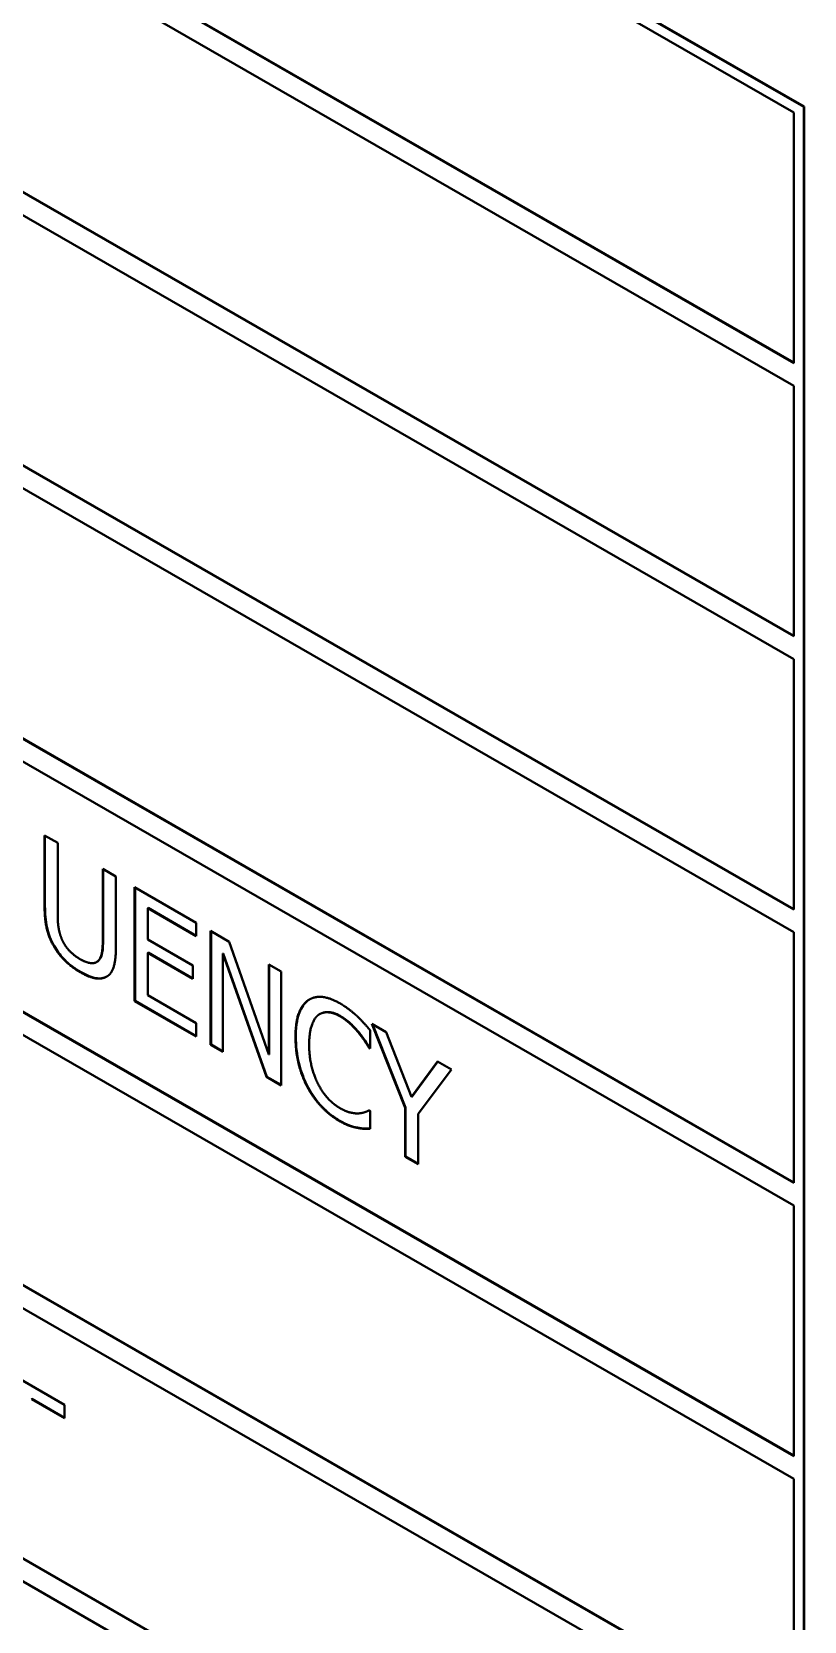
# Model space of a CAD drawing. Header units: millimetres. Extents: x 0 to 4756, y 0 to 3364.
# Drawn here: x 3937.95 to 3944.88, y 2676.1 to 2690.37 of the extents above; entities that cross this region are included whole.
import ezdxf

# ---------------------------------------------------------------- set-up
doc = ezdxf.new("R2010")
doc.units = ezdxf.units.MM
doc.header["$LTSCALE"] = 4
doc.layers.add('가시적인 것(ISO)', color=3, linetype='Continuous', lineweight=40)
doc.layers.add('가시적인 좁은 것(ISO)', color=3, linetype='Continuous', lineweight=35)

msp = doc.modelspace()

# ---------------------------------------------------------------- linework, layer by layer
at = {"layer": '가시적인 것(ISO)'}
for p, q in [((3928.9653, 2698.8532), (3944.8752, 2689.6913)), ((3928.9688, 2698.8553), (3944.8787, 2689.6934)), ((3929.0537, 2698.7001), (3944.7868, 2689.64)), ((3944.7868, 2687.3918), (3929.0537, 2696.4519)), ((3929.0572, 2696.4539), (3944.7868, 2687.3959)), ((3929.0537, 2696.2475), (3944.7868, 2687.1874)), ((3944.7868, 2684.9391), (3929.0537, 2693.9993)), ((3929.0572, 2694.0013), (3944.7868, 2684.9432)), ((3929.0537, 2693.7949), (3944.7868, 2684.7348)), ((3944.7868, 2682.4865), (3929.0537, 2691.5466)), ((3929.0572, 2691.5486), (3944.7868, 2682.4906)), ((3929.0537, 2691.3422), (3944.7868, 2682.2821)), ((3944.7868, 2689.64), (3944.7868, 2687.3918)), ((3944.8787, 2689.6934), (3944.8752, 2689.6913)), ((3944.8752, 2689.6913), (3944.8752, 2670.0702)), ((3944.8787, 2689.6934), (3944.8787, 2670.0722)), ((3944.7868, 2680.0339), (3929.0537, 2689.094)), ((3929.0572, 2689.096), (3944.7868, 2680.0379)), ((3929.0537, 2688.8896), (3944.7868, 2679.8295)), ((3944.7868, 2687.1874), (3944.7868, 2684.9391)), ((3944.7868, 2677.5812), (3929.0537, 2686.6413)), ((3929.0572, 2686.6434), (3944.7868, 2677.5853)), ((3929.0537, 2686.4369), (3944.7868, 2677.3768)), ((3944.7868, 2684.7348), (3944.7868, 2682.4865)), ((3944.7868, 2675.1286), (3929.0537, 2684.1887)), ((3929.0572, 2684.1907), (3944.7868, 2675.1327)), ((3929.0537, 2683.9843), (3944.7868, 2674.9242)), ((3938.0635, 2682.5146), (3938.0635, 2683.1523)), ((3938.0635, 2683.1523), (3938.181, 2683.0847)), ((3938.0671, 2682.5167), (3938.0671, 2683.1503)), ((3938.181, 2683.0847), (3938.181, 2682.447)), ((3938.5857, 2682.2106), (3938.5857, 2682.8516)), ((3938.5857, 2682.8516), (3938.7032, 2682.784)), ((3938.5892, 2682.2127), (3938.5892, 2682.8496)), ((3938.7032, 2682.784), (3938.7032, 2682.1463)), ((3938.8715, 2681.6651), (3938.8715, 2682.687)), ((3938.8715, 2682.687), (3939.4245, 2682.3686)), ((3938.875, 2681.6671), (3938.875, 2682.685)), ((3938.9925, 2682.5005), (3938.989, 2682.4985)), ((3939.4245, 2682.2477), (3938.989, 2682.4985)), ((3938.989, 2682.4985), (3938.989, 2682.2186)), ((3939.4245, 2682.2518), (3938.9925, 2682.5005)), ((3939.4245, 2682.3686), (3939.4245, 2682.2477)), ((3938.989, 2682.2186), (3939.3951, 2681.9847)), ((3939.5534, 2681.2724), (3939.5534, 2682.2944)), ((3939.5534, 2682.2944), (3939.7203, 2682.1982)), ((3939.5569, 2681.2745), (3939.5569, 2682.2923)), ((3939.7203, 2682.1982), (3940.0763, 2681.1841)), ((3944.7868, 2682.2821), (3944.7868, 2680.0339)), ((3938.9925, 2682.0997), (3938.989, 2682.0976)), ((3939.3951, 2681.8638), (3938.989, 2682.0976)), ((3938.989, 2682.0976), (3938.989, 2681.7184)), ((3939.3951, 2681.8678), (3938.9925, 2682.0997)), ((3939.6665, 2682.0925), (3939.663, 2682.0905)), ((3940.0541, 2680.9841), (3939.663, 2682.0905)), ((3939.663, 2682.0905), (3939.663, 2681.2093)), ((3940.0576, 2680.9861), (3939.6665, 2682.0925)), ((3938.5334, 2682.0166), (3938.5298, 2682.0145)), ((3939.3951, 2681.9847), (3939.3951, 2681.8638)), ((3940.0763, 2681.1841), (3940.0763, 2681.9932)), ((3940.0763, 2681.9932), (3940.1859, 2681.9301)), ((3940.0798, 2681.1862), (3940.0798, 2681.9912)), ((3940.1859, 2681.9301), (3940.1859, 2680.9082)), ((3944.7868, 2672.6759), (3929.0537, 2681.736)), ((3929.0572, 2681.7381), (3944.7868, 2672.68)), ((3938.875, 2681.6671), (3938.8715, 2681.6651)), ((3939.4245, 2681.3467), (3938.8715, 2681.6651)), ((3939.4245, 2681.3507), (3938.875, 2681.6671)), ((3938.989, 2681.7184), (3939.4245, 2681.4676)), ((3929.0537, 2681.5317), (3944.7868, 2672.4716)), ((3939.4245, 2681.4676), (3939.4245, 2681.3467)), ((3940.535, 2681.5495), (3940.5314, 2681.5474)), ((3941.2975, 2680.7061), (3940.9988, 2681.462)), ((3940.9988, 2681.462), (3941.1292, 2681.3869)), ((3941.3011, 2680.7082), (3941.0044, 2681.4587)), ((3940.9852, 2681.4019), (3940.9852, 2681.2379)), ((3941.1292, 2681.3869), (3941.357, 2680.8061)), ((3939.5569, 2681.2745), (3939.5534, 2681.2724)), ((3939.663, 2681.2093), (3939.5534, 2681.2724)), ((3939.663, 2681.2134), (3939.5569, 2681.2745)), ((3940.0798, 2681.1862), (3940.0763, 2681.1841)), ((3940.9794, 2681.2453), (3940.9759, 2681.2433)), ((3940.9852, 2681.2379), (3940.9759, 2681.2433)), ((3940.9852, 2681.242), (3940.9794, 2681.2453)), ((3941.357, 2680.8061), (3941.589, 2681.1221)), ((3941.3605, 2680.8081), (3941.5905, 2681.1213)), ((3941.7137, 2681.0503), (3941.415, 2680.6526)), ((3941.589, 2681.1221), (3941.7137, 2681.0503)), ((3940.0576, 2680.9861), (3940.0541, 2680.9841)), ((3940.1859, 2680.9082), (3940.0541, 2680.9841)), ((3940.1859, 2680.9123), (3940.0576, 2680.9861)), ((3941.3605, 2680.8081), (3941.357, 2680.8061)), ((3940.9766, 2680.6847), (3940.9763, 2680.6845)), ((3940.9766, 2680.6847), (3940.9852, 2680.6798)), ((3940.9852, 2680.6798), (3940.9852, 2680.5174)), ((3941.3011, 2680.7082), (3941.2975, 2680.7061)), ((3941.2975, 2680.268), (3941.2975, 2680.7061)), ((3941.3011, 2680.2701), (3941.3011, 2680.7082)), ((3941.415, 2680.6526), (3941.415, 2680.2004)), ((3940.8713, 2680.5292), (3940.8678, 2680.5271)), ((3941.3011, 2680.2701), (3941.2975, 2680.268)), ((3941.415, 2680.2004), (3941.2975, 2680.268)), ((3941.415, 2680.2045), (3941.3011, 2680.2701)), ((3944.7868, 2679.8295), (3944.7868, 2677.5812)), ((3937.5321, 2678.4509), (3938.2426, 2678.0417)), ((3937.9496, 2678.0936), (3937.9461, 2678.0916)), ((3938.2426, 2677.9208), (3937.9461, 2678.0916)), ((3938.2426, 2677.9249), (3937.9496, 2678.0936)), ((3938.2426, 2678.0417), (3938.2426, 2677.9208)), ((3944.7868, 2677.3768), (3944.7868, 2675.1286))]:
    msp.add_line(p, q, dxfattribs=at)
for points, degree in [([(3938.1481, 2682.1546), (3938.1015, 2682.2344), (3938.0635, 2682.4053), (3938.0635, 2682.5146)], 2), ([(3938.181, 2682.447), (3938.181, 2682.3758), (3938.1968, 2682.2706), (3938.219, 2682.2189)], 2), ([(3938.219, 2682.2189), (3938.2426, 2682.1639), (3938.3243, 2682.0746), (3938.383, 2682.0408)], 2), ([(3938.5477, 2682.0296), (3938.5699, 2682.0557), (3938.5857, 2682.1419), (3938.5857, 2682.2106)], 2), ([(3938.383, 2681.9249), (3938.3049, 2681.9698), (3938.1889, 2682.0839), (3938.1481, 2682.1546)], 2), ([(3938.383, 2682.0408), (3938.4381, 2682.0091), (3938.5241, 2682.0018), (3938.5477, 2682.0296)], 2), ([(3938.5334, 2682.0166), (3938.54, 2682.0204), (3938.546, 2682.0254), (3938.5513, 2682.0316)], 3), ([(3938.7032, 2682.1463), (3938.7032, 2682.0395), (3938.6659, 2681.9085), (3938.6186, 2681.8836)], 2), ([(3938.6186, 2681.8836), (3938.5764, 2681.8599), (3938.4646, 2681.8778), (3938.383, 2681.9249)], 2), ([(3938.6241, 2681.8867), (3938.6235, 2681.8863), (3938.6228, 2681.886), (3938.6222, 2681.8856)], 3), ([(3940.3148, 2681.3441), (3940.3148, 2681.4725), (3940.3714, 2681.6303), (3940.4251, 2681.6698)], 2), ([(3940.4251, 2681.6698), (3940.4781, 2681.708), (3940.6228, 2681.6967), (3940.7123, 2681.6452)], 2), ([(3940.4286, 2681.6718), (3940.433, 2681.675), (3940.4375, 2681.6779), (3940.4421, 2681.6806)], 3), ([(3940.7123, 2681.6452), (3940.7567, 2681.6196), (3940.8348, 2681.5597), (3940.8678, 2681.5292)], 2), ([(3940.5161, 2681.5371), (3940.4788, 2681.5064), (3940.4373, 2681.3721), (3940.4373, 2681.2736)], 2), ([(3940.7116, 2681.5297), (3940.655, 2681.5622), (3940.554, 2681.5666), (3940.5161, 2681.5371)], 2), ([(3940.8763, 2681.3859), (3940.8427, 2681.4268), (3940.7632, 2681.5), (3940.7116, 2681.5297)], 2), ([(3940.8678, 2681.5292), (3940.8964, 2681.5019), (3940.9559, 2681.437), (3940.9852, 2681.4019)], 2), ([(3940.4258, 2680.886), (3940.3728, 2680.9827), (3940.3148, 2681.2149), (3940.3148, 2681.3441)], 2), ([(3940.9759, 2681.2433), (3940.9602, 2681.2689), (3940.9114, 2681.3434), (3940.8763, 2681.3859)], 2), ([(3940.4373, 2681.2736), (3940.4373, 2681.1684), (3940.481, 2680.9917), (3940.5189, 2680.9176)], 2), ([(3940.5189, 2680.9176), (3940.5562, 2680.8457), (3940.6557, 2680.737), (3940.7116, 2680.7048)], 2), ([(3940.7102, 2680.5881), (3940.6242, 2680.6375), (3940.4788, 2680.7884), (3940.4258, 2680.886)], 2), ([(3940.7116, 2680.7048), (3940.7625, 2680.6755), (3940.8491, 2680.6546), (3940.8828, 2680.6568)], 2), ([(3940.8828, 2680.6568), (3940.915, 2680.6597), (3940.963, 2680.6768), (3940.9766, 2680.6847)], 2), ([(3940.8678, 2680.5271), (3940.8291, 2680.5345), (3940.7632, 2680.5575), (3940.7102, 2680.5881)], 2), ([(3940.9852, 2680.5174), (3940.9559, 2680.5186), (3940.9043, 2680.5193), (3940.8678, 2680.5271)], 2)]:
    msp.add_open_spline(points, degree=degree, dxfattribs=at)
for points, knots in [([(3938.1516, 2682.1566), (3938.1362, 2682.183), (3938.1229, 2682.21), (3938.097, 2682.2754), (3938.0897, 2682.3057), (3938.0714, 2682.3881), (3938.0671, 2682.4567), (3938.0671, 2682.5167)], [-0.06277013, -0.06277013, -0.06277013, -0.06277013, -0.054788994, -0.054788994, -0.044000458, -0.044000458, 0, 0, 0, 0]), ([(3938.5513, 2682.0316), (3938.5721, 2682.0561), (3938.5787, 2682.0861), (3938.5875, 2682.1343), (3938.5892, 2682.1751), (3938.5892, 2682.2127)], [-0.039633279, -0.039633279, -0.039633279, -0.039633279, -0.027528552, -0.027528552, 0, 0, 0, 0]), ([(3938.3865, 2681.9269), (3938.3587, 2681.9429), (3938.3305, 2681.9614), (3938.279, 2682.0017), (3938.2555, 2682.0227), (3938.2024, 2682.0795), (3938.1751, 2682.1159), (3938.1516, 2682.1566)], [-0.072658513, -0.072658513, -0.072658513, -0.072658513, -0.049002493, -0.049002493, -0.028185567, -0.028185567, 0, 0, 0, 0]), ([(3938.6222, 2681.8856), (3938.6083, 2681.8778), (3938.5931, 2681.8726), (3938.5559, 2681.867), (3938.5373, 2681.8688), (3938.4812, 2681.8778), (3938.432, 2681.9007), (3938.3865, 2681.9269)], [-0.060023639, -0.060023639, -0.060023639, -0.060023639, -0.050480489, -0.050480489, -0.038557976, -0.038557976, 0, 0, 0, 0]), ([(3940.3183, 2681.3461), (3940.3183, 2681.4641), (3940.3362, 2681.5267), (3940.3676, 2681.6084), (3940.3935, 2681.6461), (3940.4286, 2681.6718)], [-0.077949546, -0.077949546, -0.077949546, -0.077949546, -0.045004357, -0.045004357, 0, 0, 0, 0]), ([(3940.7151, 2681.5317), (3940.6951, 2681.5433), (3940.6752, 2681.5521), (3940.6333, 2681.5648), (3940.6146, 2681.5667), (3940.5756, 2681.5664), (3940.554, 2681.5604), (3940.535, 2681.5495)], [-0.055754061, -0.055754061, -0.055754061, -0.055754061, -0.043541674, -0.043541674, -0.029538231, -0.029538231, -0.006443211, -0.006443211, -0.006443211, -0.006443211]), ([(3940.8799, 2681.388), (3940.8483, 2681.4263), (3940.8206, 2681.4524), (3940.7772, 2681.4924), (3940.7457, 2681.5141), (3940.7151, 2681.5317)], [-0.038443548, -0.038443548, -0.038443548, -0.038443548, -0.02591263, -0.02591263, 0, 0, 0, 0]), ([(3940.4293, 2680.888), (3940.4112, 2680.9212), (3940.3956, 2680.9551), (3940.3654, 2681.0336), (3940.3543, 2681.073), (3940.326, 2681.1861), (3940.3183, 2681.2692), (3940.3183, 2681.3461)], [-0.089367682, -0.089367682, -0.089367682, -0.089367682, -0.074910488, -0.074910488, -0.056459149, -0.056459149, 0, 0, 0, 0]), ([(3940.9794, 2681.2453), (3940.9664, 2681.2665), (3940.9529, 2681.2874), (3940.9212, 2681.3358), (3940.9004, 2681.3631), (3940.8799, 2681.388)], [-0.034806296, -0.034806296, -0.034806296, -0.034806296, -0.019881797, -0.019881797, 0, 0, 0, 0]), ([(3940.7137, 2680.5901), (3940.6826, 2680.608), (3940.6517, 2680.6291), (3940.5924, 2680.6775), (3940.5639, 2680.7044), (3940.496, 2680.78), (3940.4601, 2680.8314), (3940.4293, 2680.888)], [-0.089705364, -0.089705364, -0.089705364, -0.089705364, -0.063541558, -0.063541558, -0.038670028, -0.038670028, 0, 0, 0, 0]), ([(3940.8713, 2680.5292), (3940.8478, 2680.5336), (3940.8239, 2680.5396), (3940.7744, 2680.5569), (3940.7435, 2680.573), (3940.7137, 2680.5901)], [-0.049518845, -0.049518845, -0.049518845, -0.049518845, -0.025242968, -0.025242968, 0, 0, 0, 0]), ([(3940.9852, 2680.5196), (3940.9679, 2680.5203), (3940.9507, 2680.5208), (3940.914, 2680.5213), (3940.892, 2680.5247), (3940.8713, 2680.5292)], [-0.034548104, -0.034548104, -0.034548104, -0.034548104, -0.018421588, -0.018421588, 0, 0, 0, 0])]:
    msp.add_open_spline(points, degree=3, knots=knots, dxfattribs=at)
at = {"layer": '가시적인 좁은 것(ISO)'}
for p, q in [((3938.0671, 2682.5167), (3938.0635, 2682.5146)), ((3938.5892, 2682.2127), (3938.5857, 2682.2106)), ((3938.1516, 2682.1566), (3938.1481, 2682.1546)), ((3938.5513, 2682.0316), (3938.5477, 2682.0296)), ((3938.3865, 2681.9269), (3938.383, 2681.9249)), ((3938.6222, 2681.8856), (3938.6186, 2681.8836)), ((3940.4286, 2681.6718), (3940.4251, 2681.6698)), ((3940.7151, 2681.5317), (3940.7116, 2681.5297)), ((3940.3183, 2681.3461), (3940.3148, 2681.3441)), ((3940.8799, 2681.388), (3940.8763, 2681.3859)), ((3940.4293, 2680.888), (3940.4258, 2680.886)), ((3940.7137, 2680.5901), (3940.7102, 2680.5881))]:
    msp.add_line(p, q, dxfattribs=at)

doc.saveas('drawing.dxf')
